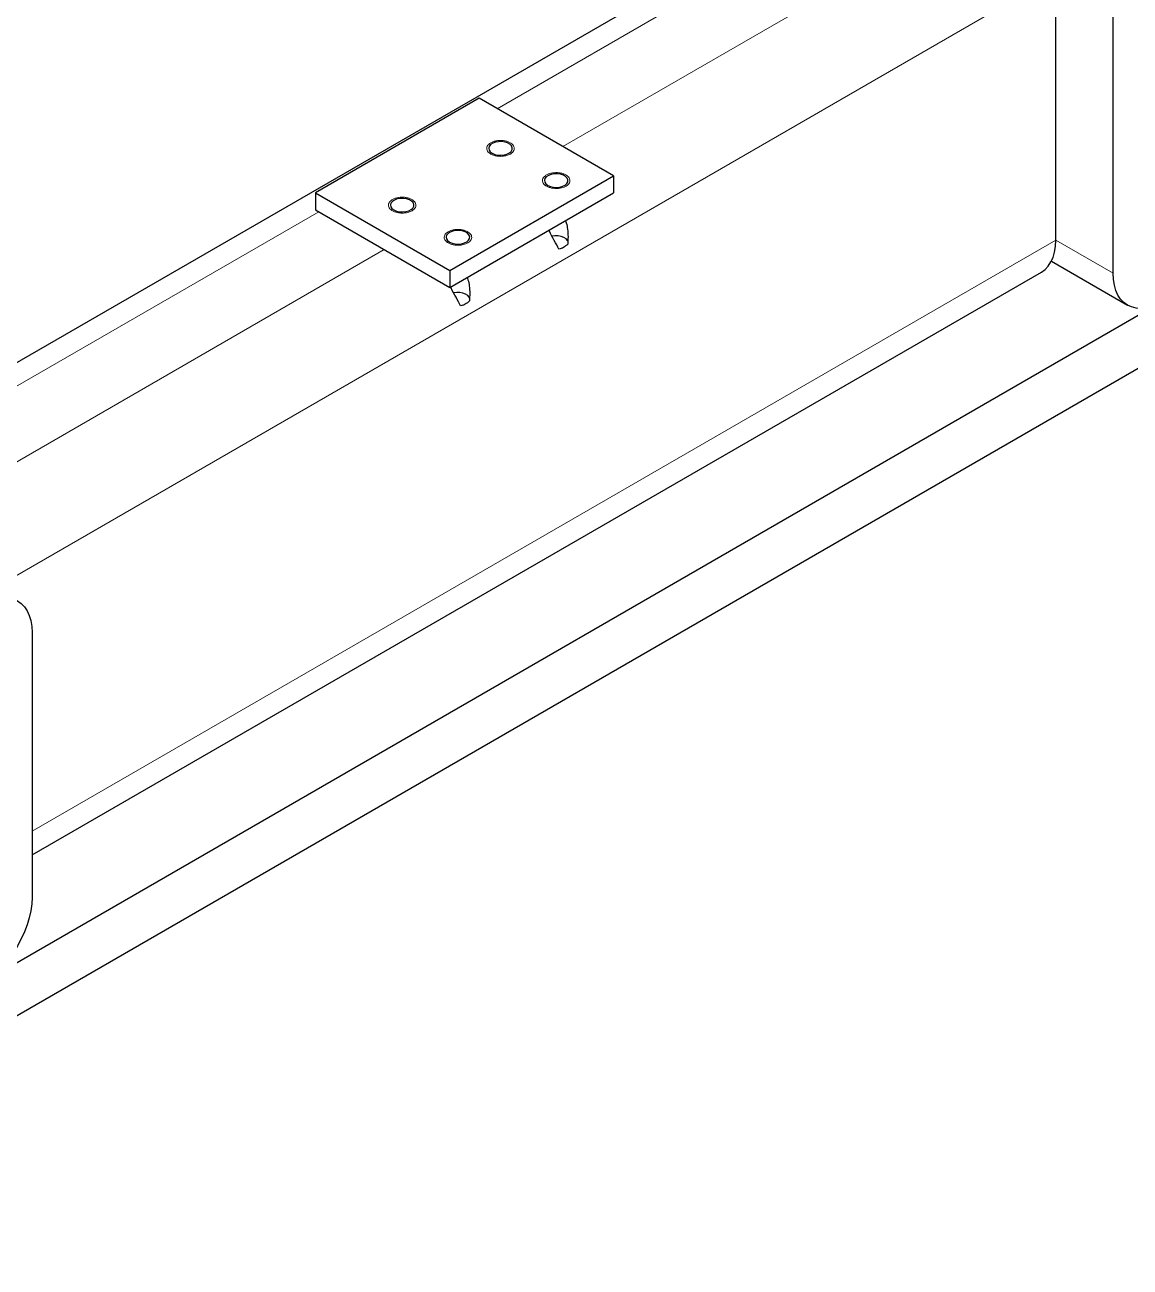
# Model space of a CAD drawing. Header units: millimetres. Extents: x 30 to 8380, y 30 to 5898.
# Drawn here: x 2040.9 to 2279.4, y 4441.5 to 4709.6 of the extents above; entities that cross this region are included whole.
import ezdxf

# ---------------------------------------------------------------- set-up
doc = ezdxf.new("R2010")
doc.units = ezdxf.units.MM
doc.header["$LTSCALE"] = 10

msp = doc.modelspace()

# ---------------------------------------------------------------- linework, layer by layer
at = {"color": 7, "linetype": 'Continuous', "lineweight": 25}
for p, q in [((2231.1407537, 4747.5469439), (1997.795516, 4612.8396055)), ((2263.3888816, 4663.1112122), (2263.3888816, 4720.269069)), ((2275.7632503, 4655.9676412), (2275.7632503, 4713.125498)), ((2372.9904327, 4699.8475867), (1945.19083, 4452.8841329)), ((2138.9380881, 4693.738393), (2103.582749, 4673.3281902)), ((2167.9294661, 4677.0020267), (2138.9380881, 4693.738393)), ((2372.9904327, 4688.4160154), (1945.19083, 4441.4525615)), ((2132.5741271, 4656.5918239), (2167.9294661, 4677.0020267)), ((2167.9294661, 4677.0020267), (2167.9294661, 4673.3275931)), ((2103.582749, 4673.3281902), (2103.582749, 4669.6537566)), ((2103.582749, 4673.3281902), (2132.5741271, 4656.5918239)), ((2132.5741271, 4652.9173903), (2167.9294661, 4673.3275931)), ((2103.582749, 4669.6537566), (2132.5741271, 4652.9173903)), ((2262.4359639, 4658.5874026), (2278.8704615, 4649.0999691)), ((2042.4180125, 4530.4735275), (2260.2816704, 4656.2435401)), ((2132.5741271, 4656.5918239), (2132.5741271, 4652.9173903)), ((2042.4180125, 4578.4181596), (2042.4180125, 4521.2603028))]:
    msp.add_line(p, q, dxfattribs=at)
at = {"color": 8, "linetype": 'Continuous', "lineweight": 18}
for p, q in [((2142.8276926, 4691.4929722), (2238.6401442, 4746.8043232)), ((2156.9698282, 4683.328891), (2252.7822799, 4738.640242)), ((2034.4382612, 4588.0986892), (2263.3888816, 4720.269069)), ((2005.2949064, 4612.0969847), (2104.2898558, 4669.2455525)), ((2042.4180125, 4535.5474447), (2263.3888816, 4663.1112122)), ((2263.3888816, 4663.1112122), (2275.7632503, 4655.9676412)), ((2019.4370421, 4603.9329036), (2118.4319914, 4661.0814714))]:
    msp.add_line(p, q, dxfattribs=at)
at = {"color": 7, "linetype": 'Continuous', "lineweight": 25, "flags": 128}
for points in [[(2141.7311599, 4681.8800652), (2142.2845011, 4681.6378284), (2142.9305329, 4681.4907575), (2143.621342, 4681.4497601), (2144.3056943, 4681.5178767), (2144.9328344, 4681.6900555), (2145.4562504, 4681.9535268), (2145.8371227, 4682.28875), (2146.0472039, 4682.6708633), (2146.0709132, 4683.0715269), (2145.9064922, 4683.4610257), (2145.5661352, 4683.8104721), (2145.075085, 4684.0939493), (2144.4697604, 4684.2904333), (2143.7950558, 4684.3853515), (2143.1010107, 4684.3716644), (2142.4390994, 4684.2503871), (2141.8584128, 4684.0305142), (2141.4020178, 4683.7283526), (2141.103763, 4683.3663123), (2140.9857688, 4682.9712441), (2141.0567861, 4682.5724485), (2141.311548, 4682.1995023), (2141.7311599, 4681.8800652)], [(2153.7519752, 4674.9405963), (2154.3053164, 4674.6983595), (2154.9513482, 4674.5512886), (2155.6421573, 4674.5102911), (2156.3265096, 4674.5784078), (2156.9536497, 4674.7505866), (2157.4770657, 4675.0140578), (2157.857938, 4675.349281), (2158.0680192, 4675.7313943), (2158.0917285, 4676.132058), (2157.9273075, 4676.5215567), (2157.5869505, 4676.8710031), (2157.0959002, 4677.1544804), (2156.4905757, 4677.3509643), (2155.815871, 4677.4458825), (2155.121826, 4677.4321955), (2154.4599147, 4677.3109182), (2153.8792281, 4677.0910452), (2153.422833, 4676.7888836), (2153.1245783, 4676.4268433), (2153.006584, 4676.0317752), (2153.0776014, 4675.6329796), (2153.3323633, 4675.2600334), (2153.7519752, 4674.9405963)], [(2120.5179564, 4669.6339435), (2121.0712977, 4669.3917067), (2121.7173295, 4669.2446358), (2122.4081386, 4669.2036384), (2123.0924908, 4669.271755), (2123.719631, 4669.4439338), (2124.2430469, 4669.7074051), (2124.6239193, 4670.0426283), (2124.8340005, 4670.4247416), (2124.8577098, 4670.8254053), (2124.6932888, 4671.214904), (2124.3529318, 4671.5643504), (2123.8618815, 4671.8478277), (2123.256557, 4672.0443116), (2122.5818523, 4672.1392298), (2121.8878073, 4672.1255427), (2121.225896, 4672.0042654), (2120.6452094, 4671.7843925), (2120.1888143, 4671.4822309), (2119.8905596, 4671.1201906), (2119.7725653, 4670.7251224), (2119.8435827, 4670.3263268), (2120.0983445, 4669.9533806), (2120.5179564, 4669.6339435)], [(2132.5387717, 4662.6944746), (2133.092113, 4662.4522378), (2133.7381447, 4662.3051669), (2134.4289538, 4662.2641695), (2135.1133061, 4662.3322861), (2135.7404463, 4662.5044649), (2136.2638622, 4662.7679361), (2136.6447346, 4663.1031594), (2136.8548158, 4663.4852726), (2136.8785251, 4663.8859363), (2136.714104, 4664.275435), (2136.373747, 4664.6248814), (2135.8826968, 4664.9083587), (2135.2773723, 4665.1048426), (2134.6026676, 4665.1997609), (2133.9086225, 4665.1860738), (2133.2467112, 4665.0647965), (2132.6660246, 4664.8449236), (2132.2096296, 4664.542762), (2131.9113749, 4664.1807217), (2131.7933806, 4663.7856535), (2131.8643979, 4663.3868579), (2132.1191598, 4663.0139117), (2132.5387717, 4662.6944746)], [(2158.0656898, 4662.868461), (2157.9819757, 4663.0625564), (2157.6816655, 4663.4230193), (2157.2243535, 4663.7235069), (2156.6438024, 4663.9418344), (2155.9828736, 4664.0618831), (2155.2903627, 4664.0747899), (2154.6389711, 4663.9844615)], [(2260.2816704, 4656.2435401), (2260.2822799, 4656.243892), (2261.074855, 4656.8104983), (2261.7631462, 4657.5333407), (2262.3384978, 4658.4033291), (2262.7936744, 4659.409523), (2263.1229519, 4660.5392687), (2263.3221895, 4661.7783592), (2263.3888816, 4663.1112122)], [(2286.369852, 4649.8425899), (2285.1822894, 4649.2340381), (2284.0096611, 4648.7871664), (2282.8667135, 4648.5075943), (2281.76782, 4648.3988378), (2280.7267996, 4648.4622643), (2279.756744, 4648.6970764), (2278.869852, 4649.100321), (2278.0772768, 4649.6669273), (2277.3889856, 4650.3897697), (2276.813634, 4651.2597581), (2276.3584574, 4652.265952), (2276.0291799, 4653.3956978), (2275.8299423, 4654.6347883), (2275.7632503, 4655.9676412)], [(2136.8524864, 4650.6223393), (2136.7687723, 4650.8164348), (2136.4684621, 4651.1768977), (2136.01115, 4651.4773852), (2135.430599, 4651.6957127), (2134.7696702, 4651.8157614), (2134.0771592, 4651.8286682), (2133.4257676, 4651.7383399)], [(2031.8114107, 4584.5432109), (2032.9989733, 4585.1517627), (2034.1716017, 4585.5986344), (2035.3145492, 4585.8782065), (2036.4134428, 4585.986963), (2037.4544631, 4585.9235365), (2038.4245187, 4585.6887244), (2039.3114107, 4585.2854798), (2040.1039859, 4584.7188735), (2040.7922771, 4583.9960311), (2041.3676287, 4583.1260427), (2041.8228053, 4582.1198488), (2042.1520828, 4580.990103), (2042.3513204, 4579.7510125), (2042.4180125, 4578.4181596)], [(2042.4180125, 4521.2603028), (2042.3513204, 4519.8504488), (2042.1520828, 4518.3813235), (2041.8228053, 4516.871402), (2041.3676287, 4515.3396724), (2040.7922771, 4513.8053971), (2040.1039859, 4512.2878706), (2039.3114107, 4510.8061766), (2038.4245187, 4509.3789482), (2037.4544631, 4508.0241337), (2036.4134428, 4506.7587707), (2035.3145492, 4505.5987718), (2034.1716017, 4504.5587247), (2032.9989733, 4503.6517086), (2031.8114107, 4502.8891297)]]:
    msp.add_lwpolyline(points, dxfattribs=at)
at = {"color": 7, "linetype": 'Continuous', "lineweight": 18}
for points, knots in [([(2145.6551552, 4681.6963734), (2145.0614064, 4681.4302982), (2144.3712555, 4681.2578883), (2143.6285144, 4681.189977), (2142.8798524, 4681.2308313), (2142.1723107, 4681.3778842), (2141.5503466, 4681.6218958), (2141.0530404, 4681.9475341), (2140.7116399, 4682.3343378), (2140.5475963, 4682.7580028), (2140.5712171, 4683.1919086), (2140.7810183, 4683.6087913), (2141.1638171, 4683.9824567), (2141.695561, 4684.2894259), (2142.3428385, 4684.510411), (2143.0649788, 4684.6315266), (2143.8166071, 4684.6451626), (2144.5504959, 4684.5504623), (2145.2205323, 4684.3533759), (2145.7846154, 4684.0662872), (2146.2073017, 4683.707235), (2146.4620325, 4683.2987798), (2146.5328019, 4682.8665864), (2146.4151632, 4682.4378111), (2146.1165083, 4682.0393955), (2145.6556025, 4681.6963734), (2145.8203523, 4681.8064465), (2145.6556025, 4681.6963734)], [0, 0, 0, 0, 0.0399819531, 0.079982705, 0.119983457, 0.1599842089, 0.1999849609, 0.2399857129, 0.2799864648, 0.3199872168, 0.3599879687, 0.3999887207, 0.4399894726, 0.4799902246, 0.5199909765, 0.5599917285, 0.5999924804, 0.6399932324, 0.6799939844, 0.7199947363, 0.7599954883, 0.7999962402, 0.8399969922, 0.8799977441, 0.9199984961, 0.959999248, 1, 1, 1, 1]), ([(2157.6762199, 4674.7569044), (2157.0822217, 4674.4908292), (2156.3920708, 4674.3184194), (2155.6493297, 4674.250508), (2154.9006677, 4674.2913623), (2154.193126, 4674.4384152), (2153.5711619, 4674.6824269), (2153.0738557, 4675.0080651), (2152.7324551, 4675.3948689), (2152.5684116, 4675.8185339), (2152.5920324, 4676.2524397), (2152.8018336, 4676.6693224), (2153.1846324, 4677.0429877), (2153.7163763, 4677.3499569), (2154.3636538, 4677.570942), (2155.0857941, 4677.6920576), (2155.8374224, 4677.7056937), (2156.5713112, 4677.6109933), (2157.2413476, 4677.413907), (2157.8054307, 4677.1268182), (2158.228117, 4676.767766), (2158.4828477, 4676.3593108), (2158.5536171, 4675.9271175), (2158.4359785, 4675.4983422), (2158.1373235, 4675.0999265), (2157.6764178, 4674.7569044), (2157.8411675, 4674.8669776), (2157.6764178, 4674.7569044)], [0, 0, 0, 0, 0.0399920173, 0.0799923499, 0.1199926826, 0.1599930152, 0.1999933478, 0.2399936804, 0.279994013, 0.3199943456, 0.3599946782, 0.3999950108, 0.4399953434, 0.4799956761, 0.5199960087, 0.5599963413, 0.5999966739, 0.6399970065, 0.6799973391, 0.7199976717, 0.7599980043, 0.7999983369, 0.8399986696, 0.8799990022, 0.9199993348, 0.9599996674, 1, 1, 1, 1]), ([(2124.4418621, 4669.4502517), (2123.848203, 4669.1841765), (2123.1580521, 4669.0117666), (2122.415311, 4668.9438553), (2121.666649, 4668.9847096), (2120.9591072, 4669.1317625), (2120.3371431, 4669.3757742), (2119.839837, 4669.7014124), (2119.4984364, 4670.0882162), (2119.3343928, 4670.5118812), (2119.3580137, 4670.945787), (2119.5678149, 4671.3626697), (2119.9506137, 4671.736335), (2120.4823576, 4672.0433042), (2121.1296351, 4672.2642893), (2121.8517753, 4672.3854049), (2122.6034037, 4672.3990409), (2123.3372925, 4672.3043406), (2124.0073289, 4672.1072542), (2124.5714119, 4671.8201655), (2124.9940983, 4671.4611133), (2125.248829, 4671.0526581), (2125.3195984, 4670.6204647), (2125.2019598, 4670.1916895), (2124.9033048, 4669.7932738), (2124.4423991, 4669.4502517), (2124.6071488, 4669.5603249), (2124.4423991, 4669.4502517)], [0, 0, 0, 0, 0.0399783372, 0.0799792398, 0.1199801425, 0.1599810451, 0.1999819477, 0.2399828503, 0.2799837529, 0.3199846555, 0.3599855582, 0.3999864608, 0.4399873634, 0.479988266, 0.5199891686, 0.5599900712, 0.5999909738, 0.6399918765, 0.6799927791, 0.7199936817, 0.7599945843, 0.7999954869, 0.8399963895, 0.8799972922, 0.9199981948, 0.9599990974, 1, 1, 1, 1]), ([(2136.4629269, 4662.5107828), (2135.8690183, 4662.2447075), (2135.1788673, 4662.0722977), (2134.4361263, 4662.0043864), (2133.6874643, 4662.0452407), (2132.9799225, 4662.1922936), (2132.3579584, 4662.4363052), (2131.8606523, 4662.7619434), (2131.5192517, 4663.1487472), (2131.3552081, 4663.5724122), (2131.378829, 4664.006318), (2131.5886301, 4664.4232007), (2131.971429, 4664.7968661), (2132.5031729, 4665.1038353), (2133.1504503, 4665.3248203), (2133.8725906, 4665.445936), (2134.624219, 4665.459572), (2135.3581078, 4665.3648716), (2136.0281441, 4665.1677853), (2136.5922272, 4664.8806966), (2137.0149136, 4664.5216443), (2137.2696443, 4664.1131892), (2137.3404137, 4663.6809958), (2137.2227751, 4663.2522205), (2136.9241201, 4662.8538049), (2136.4632144, 4662.5107828), (2136.6279641, 4662.6208559), (2136.4632144, 4662.5107828)], [0, 0, 0, 0, 0.039988401, 0.0799888843, 0.1199893676, 0.1599898509, 0.1999903342, 0.2399908174, 0.2799913007, 0.319991784, 0.3599922673, 0.3999927506, 0.4399932339, 0.4799937172, 0.5199942005, 0.5599946838, 0.5999951671, 0.6399956504, 0.6799961337, 0.719996617, 0.7599971002, 0.7999975835, 0.8399980668, 0.8799985501, 0.9199990334, 0.9599995167, 1, 1, 1, 1])]:
    msp.add_open_spline(points, degree=3, knots=knots, dxfattribs=at)
at = {"color": 7, "linetype": 'Continuous', "lineweight": 25}
for points, knots in [([(2157.5374149, 4667.3283896), (2157.602621, 4667.1620474), (2157.8355765, 4666.567773), (2158.0252689, 4665.3965751), (2158.142901, 4663.8661442), (2158.0717318, 4662.8026027), (2158.0361329, 4662.2706176)], [0, 0, 0, 0, 0.1040748993, 0.3718181941, 0.6857824775, 1, 1, 1, 1]), ([(2156.1441334, 4661.1783896), (2155.8203399, 4661.7811193), (2155.1741506, 4662.9839769), (2154.3754347, 4664.3953382), (2154.017422, 4665.2105691), (2153.9873729, 4665.278994)], [0, 0, 0, 0, 0.4791770585, 0.9562856992, 1, 1, 1, 1]), ([(2158.0361329, 4662.2706176), (2157.7479417, 4661.9821035), (2157.4458875, 4661.7306677), (2157.0412859, 4661.4966023), (2156.9592766, 4661.4539047), (2156.7962092, 4661.3778891), (2156.7147148, 4661.3443014), (2156.4702613, 4661.2552106), (2156.3073309, 4661.2113311), (2156.1441334, 4661.1783896)], [0, 0, 0, 0, 0.5, 0.5, 0.625, 0.625, 0.75, 0.75, 1, 1, 1, 1]), ([(2136.3242115, 4655.0822679), (2136.3894176, 4654.9159258), (2136.622373, 4654.3216514), (2136.8120654, 4653.1504534), (2136.9296976, 4651.6200225), (2136.8585284, 4650.5564811), (2136.8229294, 4650.0244959)], [0, 0, 0, 0, 0.1040748993, 0.3718181941, 0.6857824775, 1, 1, 1, 1]), ([(2134.9309299, 4648.9322679), (2134.6071364, 4649.5349976), (2133.9609472, 4650.7378553), (2133.1622313, 4652.1492165), (2132.8042186, 4652.9644474), (2132.7741695, 4653.0328723)], [0, 0, 0, 0, 0.4791770585, 0.9562856992, 1, 1, 1, 1]), ([(2136.8229294, 4650.0244959), (2136.5347383, 4649.7359818), (2136.2326841, 4649.4845461), (2135.8280825, 4649.2504806), (2135.7460732, 4649.207783), (2135.5830057, 4649.1317675), (2135.5015114, 4649.0981797), (2135.2570578, 4649.0090889), (2135.0941274, 4648.9652095), (2134.9309299, 4648.9322679)], [0, 0, 0, 0, 0.5, 0.5, 0.625, 0.625, 0.75, 0.75, 1, 1, 1, 1])]:
    msp.add_open_spline(points, degree=3, knots=knots, dxfattribs=at)

doc.saveas('drawing.dxf')
